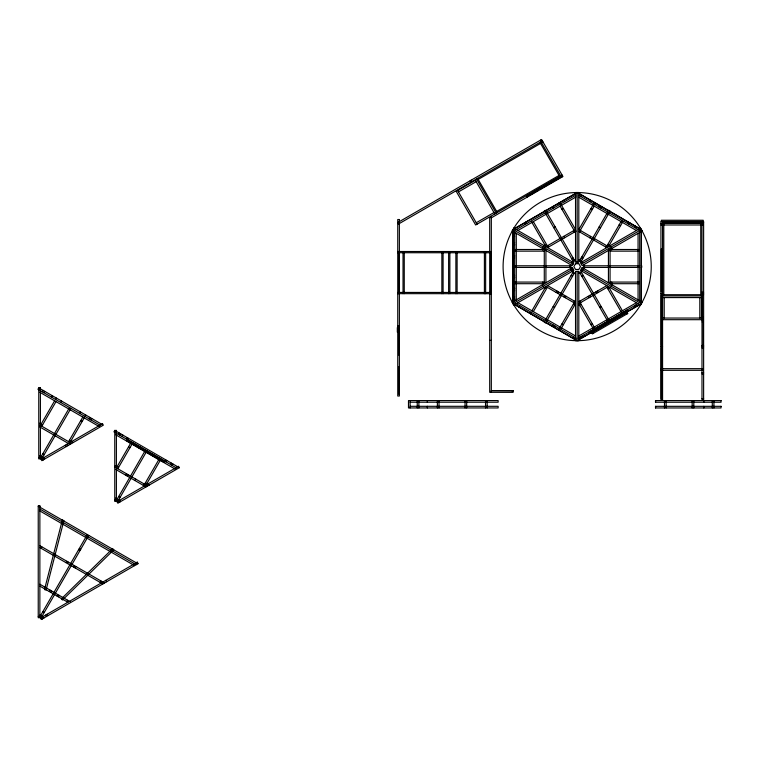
<?xml version="1.0" encoding="UTF-8"?>
<svg xmlns="http://www.w3.org/2000/svg" width="759" height="759" viewBox="0 0 759 759"><rect width="100%" height="100%" fill="white"/><g stroke="black" fill="none" stroke-linecap="round" stroke-linejoin="round"><path stroke-width="1.14" d="M397.744 292.433L397.744 293.657L490.921 293.705L490.921 251.533L397.744 251.504L397.744 252.728M490.921 252.775L490.921 251.542M490.921 292.471L490.921 293.705L489.697 293.695M513.141 390.676L513.103 392.356L489.697 392.299L489.697 217.605L491.329 217.605L491.329 392.299L491.339 390.619L513.141 390.676L511.718 390.676M145.548 451.643L146.221 450.476M42.343 391.834L43.159 390.42M43.842 392.707L44.658 391.283M51.527 397.137L52.343 395.724M40.407 425.401L54.667 400.705M55.597 399.49L56.422 398.077M41.821 426.216L56.081 401.52M60.739 402.46L61.564 401.046M69.524 407.526L40.455 457.876L41.868 458.702L70.938 408.351M79.723 413.418L80.539 412.004M68.604 441.681L82.864 416.985M84.866 416.387L85.682 414.974M70.027 442.497L84.287 417.811M88.945 418.74L89.761 417.327M89.41 419.006L90.226 417.592M90.909 419.879L91.725 418.456M40.958 548.216L41.783 546.793M118.328 434.366L119.154 432.953M119.837 435.239L120.653 433.816M122.009 436.491L122.825 435.078M126.544 439.11L127.37 437.696M127.616 439.727L128.432 438.313M116.402 467.933L130.652 443.237M117.816 468.749L132.075 444.062M49.326 591.565L50.141 590.151M66.005 562.675L66.82 561.252M50.825 592.437L51.64 591.014M67.504 563.539L68.329 562.125M87.342 534.573L39.923 616.697L41.337 617.522L88.756 535.389M125.842 475.276L126.668 473.863M56.906 595.938L57.722 594.525M73.585 567.049L74.401 565.626M127.351 476.149L128.167 474.726M58.405 596.811L59.221 595.388M75.094 567.912L75.909 566.499M145.519 450.068L116.45 500.418L117.863 501.234L146.933 450.884M134.931 480.523L135.747 479.109M66.764 601.64L67.589 600.217M143.29 485.352L144.106 483.929M144.599 484.214L158.859 459.518M146.022 485.039L160.272 460.343M164.836 461.216L165.661 459.802M165.898 461.833L166.724 460.419M100.131 582.371L100.947 580.958M170.585 464.536L171.401 463.113M172.084 465.4L172.9 463.986M137.037 563.263L136.222 564.687L39.876 509.061M580.739 196.467L581.565 195.044M518.9 307.053L519.716 305.64M589.734 201.647L590.549 200.234M531.917 310.792L545.92 286.541L575.531 303.647L561.062 328.713M594.449 202.482L578.813 229.569L608.433 246.666L622.902 221.6M530.456 313.733L531.272 312.31M594.866 204.617L595.692 203.203M533.33 311.607L547.334 287.367M580.227 230.385L594.231 206.135M579.895 232.093L580.72 230.67M598.946 206.97L599.762 205.556M599.411 207.245L600.227 205.822M600.919 208.108L601.735 206.695M570.815 264.777L569.753 266.608L573.462 273.041L575.588 273.041M572.4 262.016L573.462 260.176L575.588 260.185M556.186 292.471L557.002 291.058M557.685 293.344L558.501 291.921M589.762 237.785L590.578 236.362M545.199 320.355L573.481 271.361M579.449 261.039L607.731 212.046M593.329 239.844L594.155 238.43M546.613 321.171L574.316 273.193M580.863 261.855L609.145 212.862M563.766 296.845L564.582 295.431M565.265 297.718L566.091 296.295M582.476 270.28L580.882 273.041L578.766 273.031M583.016 269.341L584.591 266.608L583.538 264.777M552.609 326.522L553.434 325.108M554.117 327.395L554.933 325.972M573.624 302.547L574.449 301.124M605.701 246.988L606.526 245.565M558.482 329.909L574.117 302.822M607.01 245.85L621.488 220.774M558.652 330.013L559.478 328.6M627.608 223.525L628.433 222.102M629.116 224.389L629.932 222.975M634.628 227.577L635.444 226.154M572.779 338.172L573.605 336.749M112.93 550.654L62.523 600.008L61.375 598.842L112.626 548.662L113.765 549.829M590.141 331.655L627 310.336L627.674 311.503L590.825 332.822L589.828 331.503M590.208 331.759L609.344 320.687M609.657 320.507L627.057 310.44M542.41 140.937L398.428 224.066L397.612 222.643L541.594 139.514L562.941 176.496L491.481 217.748L490.665 216.334M476.775 179.447L456.206 191.315L475.656 224.996L562.125 175.073M478.189 179.437L540.55 143.432M541.613 142.815L543.027 141.999M458.445 191.913L476.178 181.686M476.254 222.757L493.986 212.529M496.671 211.448L559.032 175.443M528.084 195.205L531.072 193.479M533.055 192.331L535.048 191.183M537.04 190.035L559.914 176.819M528.492 195.907L538.444 190.167M540.427 189.019L542.419 187.871M544.412 186.723L561.318 176.961M544.184 211.097L545.598 210.281M514.023 228.971L577.172 192.511L641.346 229.56L641.346 303.657L581.318 268.999M515.665 229.911L576.147 194.997M517.913 230.508L576.109 196.904M561.964 209.342L563.387 208.526M553.776 227.719L555.19 226.903M543.605 246.115L545.55 244.996M545.161 247.102L575.531 229.569L559.895 202.482M547.552 247.614L576.166 231.097M179.323 467.696L117.835 503.198L117.009 501.784L178.507 466.273L179.323 467.696L114.761 430.419L113.945 431.833L176.676 468.056M571.755 258.857L573.168 258.041M571.565 262.424L575.398 260.214M573.026 268.999L512.999 303.657L512.999 229.56L573.026 264.208M581.318 264.208L641.346 229.56M581.792 276.238L583.206 275.422M578.813 301.75L606.792 285.602M579.108 305.365L581.043 304.245M607.826 288.781L610.739 287.101M599.762 307.376L601.185 306.56M590.957 324.691L592.381 323.875M578.813 335.981L636.431 302.708M578.235 338.201L638.68 303.306M579.051 339.615L640.321 304.245M591.773 332.84L627.228 312.366M514.147 228.82L577.362 192.539L641.412 229.74L641.222 303.809L626.943 312.006M579.022 339.501L592.276 331.901M662.569 222.71L703.621 222.71M660.928 223.336L703.214 223.336L703.214 224.977L660.928 224.977M512.999 234.626L514.64 234.626M512.999 236.362L514.64 236.362M512.999 242.728L514.64 242.728M512.999 244.464L514.64 244.464M512.999 245.005L514.64 245.005M515.323 249.502L544.279 249.502M610.065 249.502L639.021 249.502M512.999 249.711L514.64 249.711M512.999 250.935L514.64 250.935M515.323 251.144L544.279 251.144M610.065 251.144L639.021 251.144M398.921 252.728L489.745 252.775M512.999 255.65L514.64 255.65M512.999 256.181L514.64 256.181M512.999 257.918L514.64 257.918M578.766 260.185L580.882 260.185L581.944 262.016M575.531 263.06L578.813 263.06M514.64 265.792L571.214 265.792M583.13 265.792L639.704 265.792M514.64 267.424L570.037 267.424M584.307 267.424L639.704 267.424M512.999 275.299L514.64 275.299M512.999 277.035L514.64 277.035M512.999 277.566L514.64 277.566M515.323 282.073L544.279 282.073M610.065 282.073L639.021 282.073M512.999 282.272L514.64 282.272M512.999 283.505L514.64 283.505M515.323 283.705L544.279 283.705L544.279 248.639M639.021 283.705L610.065 283.705L610.065 248.639M512.999 288.211L514.64 288.211M512.999 288.743L514.64 288.743M512.999 290.479L514.64 290.479M701.99 292.262L703.621 292.262M398.921 292.433L489.745 292.471M660.928 293.486L662.569 293.486M701.99 293.486L703.621 293.486M662.569 294.72L703.621 294.72M662.569 295.944L701.99 295.944M512.999 296.854L514.64 296.854M662.569 297.585L701.458 297.585M512.999 298.591L514.64 298.591M662.569 318.049L701.458 318.049M662.569 319.691L701.458 319.691L701.458 295.944M397.744 325.943L399.376 325.943M489.697 340.411L491.329 340.411M701.99 345.478L703.621 345.478M660.928 346.711L662.569 346.711M701.99 346.711L703.621 346.711M701.99 347.935L703.621 347.935M660.928 368.665L703.214 368.665L703.214 370.307L660.928 370.307M701.99 372.707L703.621 372.707M701.99 373.931L703.621 373.931M701.99 398.703L703.621 398.703M410.116 402.213L498.132 402.213L498.132 400.572L408.484 400.572L408.484 407.944L498.132 407.944L498.132 406.302L410.116 406.302M38.766 457.658L40.407 457.658M114.761 500.2L116.402 500.2M39.876 506.225L38.235 506.225L137.863 563.738L137.037 562.324M38.235 616.479L39.876 616.479M491.339 390.657L513.103 390.724M608.746 210.281L610.16 211.097M578.813 195.348L638.68 229.911M578.813 197.236L636.431 230.508M590.957 208.526L592.381 209.342M619.164 224.806L620.577 225.622M599.155 226.903L600.568 227.719M607.826 244.436L610.739 246.115M578.813 231.457L606.792 247.614M581.792 256.978L583.206 257.794M581.176 258.041L582.589 258.857M578.956 260.214L582.789 262.424M571.138 275.422L572.561 276.238M547.552 285.602L575.531 301.75M543.605 287.101L545.55 288.221M573.301 304.245L575.237 305.365M553.159 306.56L554.582 307.376M561.964 323.875L563.387 324.691M517.913 302.708L575.531 335.981M515.665 303.306L576.147 338.22M514.023 304.245L576.157 340.117M544.184 322.11L545.598 322.936M102.512 424.689L38.766 387.887L37.95 389.301L100.681 425.524M127.17 440.913L164.058 462.165M115.653 434.717L175.158 469.071M39.667 392.185L99.163 426.53M128.546 446.89L129.969 447.706M80.758 420.638L82.181 421.454M115.729 465.656L118.632 467.335M145.415 482.8L149.295 485.039M39.734 423.124L42.646 424.803M69.43 440.267L73.3 442.497M115.643 467.497L147.654 485.978M39.658 424.964L71.659 443.446M115.672 469.404L129.884 477.61M131.098 478.312L146.022 486.927M39.677 426.871L70.027 444.394M118.765 496.405L120.178 497.221M42.77 453.873L44.193 454.688M115.577 498.027L120.368 500.788M115.766 498.606L119.78 500.921M39.591 455.485L44.373 458.256M39.772 456.064L43.785 458.389M115.634 500.418L119.144 502.439M39.648 457.886L43.149 459.907M39.876 510.949L134.58 565.635M79.287 548.51L80.71 549.326M78.68 549.573L80.093 550.398M39.876 545.693L104.495 583.007M39.876 547.581L102.854 583.946M39.876 584.221L70.245 601.754M39.876 586.109L67.855 602.266M42.855 611.621L44.269 612.447M40.075 614.904L42.827 616.488M40.246 615.464L44.25 617.779M39.99 617.209L42.618 618.727M575.958 340.089L512.932 303.477L513.122 229.408A74.069 74.069 0 0 0 576.603 340.677A74.069 74.069 0 0 0 641.782 230.394A74.069 74.069 0 0 0 513.701 228.431M636.137 304.767L636.953 306.19M540.531 140.13L541.347 141.544M561.062 175.69L561.878 177.103M540.996 141.753L560.711 175.898M634.628 305.64L635.444 307.053M539.934 142.369L559.639 176.505M563.795 200.234L564.62 201.647M627.048 310.014L627.873 311.437M626.981 311.949L627.845 313.439L592.39 333.903L591.527 332.414M626.488 312.803L627.095 313.865M622.427 310.792L608.433 286.541L578.813 303.647L593.282 328.713M558.652 203.203L559.478 204.617M560.114 206.135L574.117 230.385M607.01 287.367L621.488 312.433M573.624 230.67L574.449 232.093M552.609 206.695L553.434 208.108M597.342 291.058L598.158 292.471M563.766 236.362L564.582 237.785M595.843 291.921L596.659 293.344M546.613 212.046L574.905 261.039M580.863 271.361L609.145 320.355M545.199 212.862L573.481 261.855M580.028 273.193L607.731 321.171M589.762 295.431L590.578 296.845M588.253 296.295L589.079 297.718M526.528 195.623L527.353 197.046M547.827 245.565L548.643 246.988M579.895 301.124L580.72 302.547M533.33 221.6L547.334 245.85M580.227 302.822L594.705 327.897M531.442 221.6L545.92 246.666M592.523 332.414L593.14 333.476M525.911 222.102L526.737 223.525M588.766 332.119L589.582 333.543M524.412 222.975L525.228 224.389M584.278 334.71L585.037 336.161M582.248 335.886L583.064 337.3M580.739 336.749L581.565 338.172M477.572 178.374L497.278 212.511M476.51 178.982L496.215 213.127M475.352 180.262L494.802 213.943M471.197 180.158L472.013 181.581M470.134 180.775L470.95 182.188M457.63 190.5L477.069 224.18M119.144 500.551L119.96 501.974M118.081 501.168L118.897 502.581M66.877 444.319L67.693 445.732M65.369 445.191L66.194 446.605M43.149 458.019L43.965 459.432M42.087 458.635L42.902 460.049M105.786 580.369L106.602 581.783M103.281 581.811L104.097 583.235M47.105 614.249L47.921 615.663M45.597 615.113L46.422 616.536M42.618 616.839L43.434 618.253M41.555 617.456L42.371 618.87M713.925 400.591L713.925 407.962M712.293 400.591L712.293 407.962M703.83 400.591L703.83 402.232M703.83 406.321L703.83 407.962M703.214 221.486L703.214 220.252L661.336 220.252L661.336 221.486M703.214 317.357L703.214 345.117M702.398 294.72L702.398 322.48M701.99 221.486L701.99 399.927L703.621 399.927L703.621 221.486L660.928 221.486L660.928 399.927L662.569 399.927L662.569 221.486M700.756 222.71L700.756 294.72M699.817 297.585L699.817 318.049M693.802 400.591L693.802 407.962M692.161 400.591L692.161 407.962M666.127 400.591L666.127 407.962M664.486 400.591L664.486 407.962M664.201 297.585L664.201 318.049M663.793 222.71L663.793 294.72M661.336 248.867L661.336 270.157M661.336 270.565L661.336 291.854M661.336 294.701L661.336 345.525M661.336 347.926L661.336 398.75M655.548 400.591L655.548 402.232M655.548 406.321L655.548 407.962M641.734 265.792L641.734 267.424M639.704 231.685L639.704 301.522M638.063 233.336L638.063 300.536M611.707 247.785L611.707 250.024M611.707 282.073L611.707 285.422M608.433 249.607L608.433 282.765M583.605 264.948L583.605 269.379M577.172 192.511L577.172 261.817M577.172 271.399L577.172 340.706M570.749 264.948L570.749 269.379M545.92 249.607L545.92 282.765M542.638 247.785L542.638 250.024M542.638 282.073L542.638 285.422M516.281 233.336L516.281 300.536M514.64 231.685L514.64 301.522M512.61 265.792L512.61 267.424M487.164 400.572L487.164 407.944M485.637 251.533L485.637 293.695M485.532 400.572L485.532 407.944M484.403 251.533L484.403 293.695M466.681 400.572L466.681 407.944M465.049 400.572L465.049 407.944M457.108 251.523L457.108 293.686M455.874 251.523L455.874 293.686M449.869 251.523L449.869 293.686M448.635 251.523L448.635 293.686M443.085 251.523L443.085 293.676M441.861 251.523L441.861 293.676M439.006 400.572L439.006 407.944M437.374 400.572L437.374 407.944M427.345 400.572L427.345 402.213M427.345 406.302L427.345 407.944M418.883 400.572L418.883 407.944M417.241 400.572L417.241 407.944M410.116 400.572L410.116 407.944M404.253 251.504L404.253 293.667M403.029 251.504L403.029 293.667M398.968 251.504L398.968 293.657M398.968 327.575L398.968 355.345M398.968 366.588L398.968 394.348M397.327 327.575L397.327 332.205M114.732 466.273L114.732 467.506M62.323 520.133L44.487 589.601L46.071 590.009L63.908 520.541L62.323 520.133M127.778 439.85L127.104 441.017L164.001 462.269L164.675 461.102L127.778 439.85M513.824 228.136L512.183 230.973L572.21 265.631L573.842 262.794L513.824 228.136M575.521 263.743L573.861 266.608L575.521 269.473L578.832 269.473L580.483 266.608L578.832 263.743L575.521 263.743M582.144 267.585L580.502 270.422L640.52 305.071L642.161 302.234L582.144 267.585M102.512 423.74L41.024 459.252L41.84 460.666L103.338 425.163L102.512 423.74M572.21 267.585L512.183 302.234L513.824 305.071L573.842 270.422L572.21 267.585M640.52 228.136L580.502 262.794L582.144 265.631L642.161 230.973L640.52 228.136M137.275 562.182L40.483 618.063L41.309 619.486L138.091 563.605L137.275 562.182M578.813 192.511L575.531 192.511L575.531 261.817L578.813 261.817L578.813 192.511M399.376 219.512L397.744 219.512L397.744 396.027L399.376 396.027L399.376 219.512M578.813 271.399L575.531 271.399L575.531 340.706L578.813 340.706L578.813 271.399M40.407 387.887L38.766 387.887L38.766 458.891L40.407 458.891L40.407 387.887M721.05 400.591L655.52 400.591L655.52 402.232L721.05 402.232L721.05 400.591M721.05 406.321L655.52 406.321L655.52 407.962L721.05 407.962L721.05 406.321M116.402 430.419L114.761 430.419L114.761 501.424L116.402 501.424L116.402 430.419M39.876 505.949L38.235 505.949L38.235 617.712L39.876 617.712L39.876 505.949"/></g></svg>
